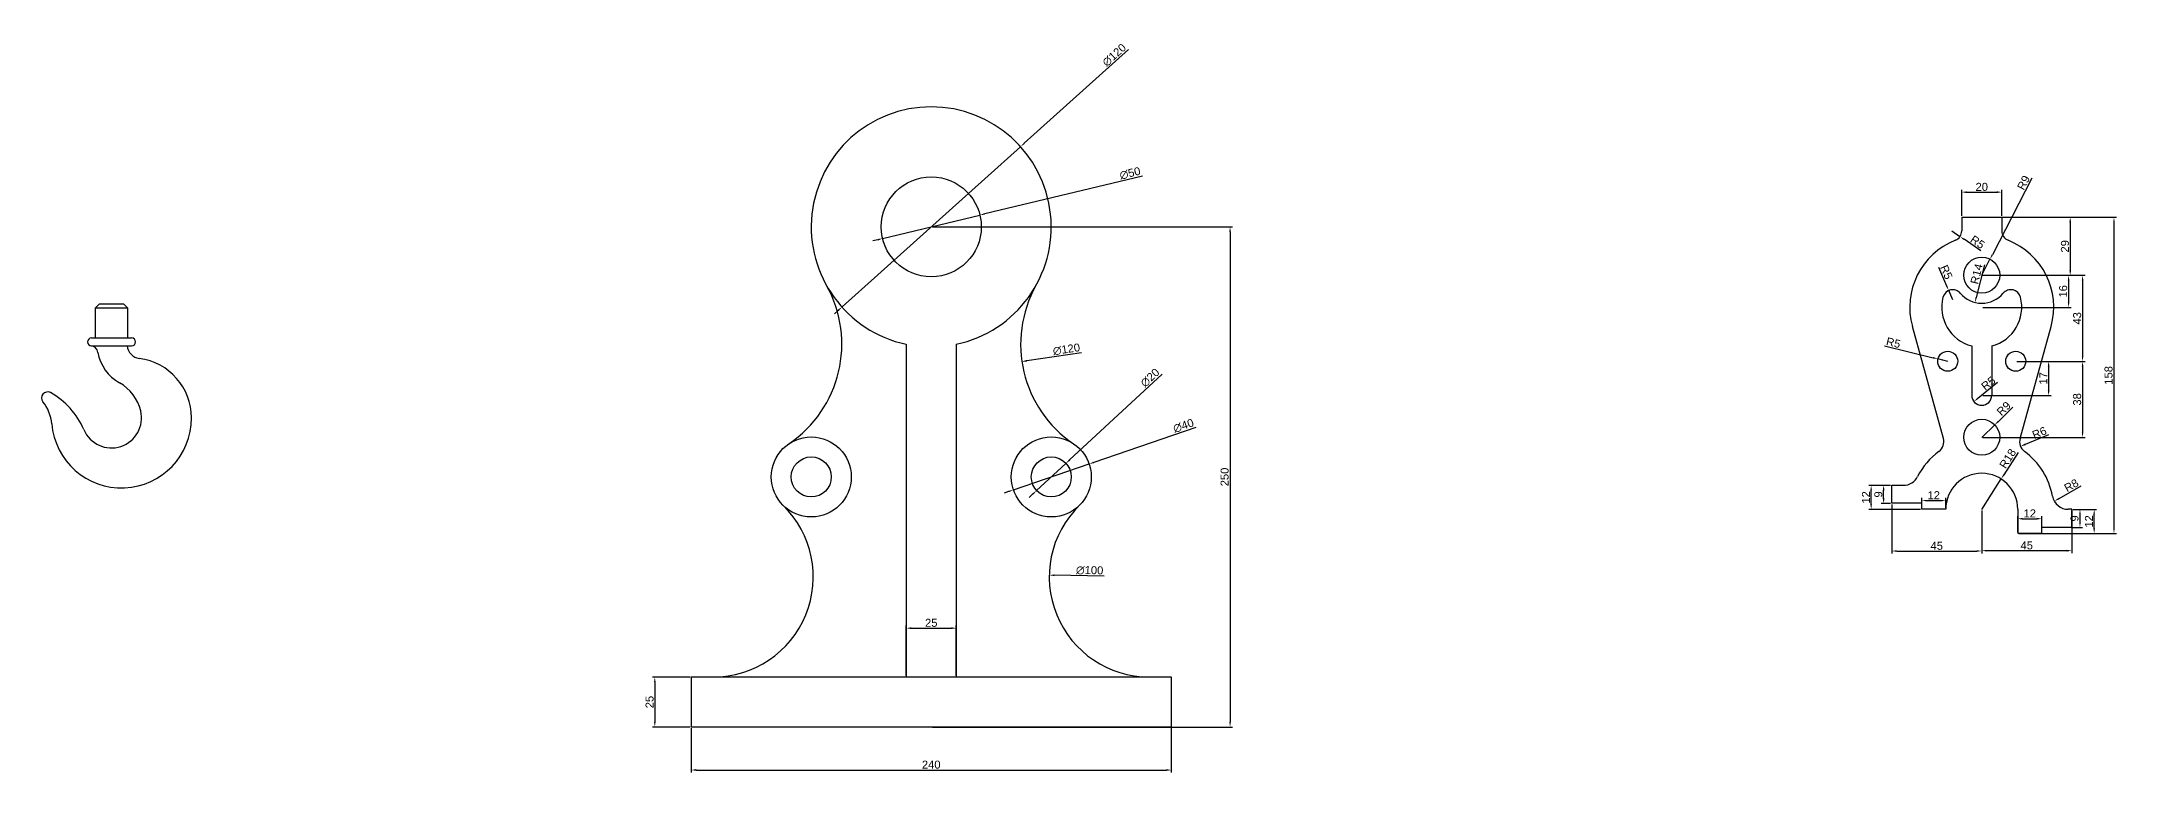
# Model space of a CAD drawing. Header units: millimetres. Extents: x 1651 to 3660, y 1944 to 2310.
# Drawn here: x 2623 to 3660, y 1944 to 2310 of the extents above; entities that cross this region are included whole.
import ezdxf

# ---------------------------------------------------------------- set-up
doc = ezdxf.new("R2010")
doc.units = ezdxf.units.MM
doc.styles.get("Standard").update_dxf_attribs({"font": 'arial.ttf'})
doc.dimstyles.new('ISO-25', dxfattribs={"dimtxt": 4, "dimasz": 2.5, "dimexe": 1.25, "dimexo": 0.625, "dimtad": 1, "dimtxsty": 'Standard', "dimcen": 2.5, "dimadec": 0, "dimazin": 0, "dimtfac": 1, "dimtmove": 0, "dimatfit": 3, "dimfxl": 1, "dimarcsym": 0})

# ---------------------------------------------------------------- blocks, each defined once
blk = doc.blocks.new('*D2')
at = {"color": 0, "lineweight": -2, "transparency": 16777216}
for p, q in [((3583.1, 2222.7), (3583.1, 2235.8)), ((3585.6, 2234.6), (3600.6, 2234.6)), ((3603.1, 2222.7), (3603.1, 2235.8))]:
    blk.add_line(p, q, dxfattribs=at)
at = {"color": 0, "transparency": 16777216}
for points in [[(3585.6, 2235), (3585.6, 2234.1), (3583.1, 2234.6)], [(3600.6, 2235), (3600.6, 2234.1), (3603.1, 2234.6)]]:
    blk.add_solid(points, dxfattribs=at)
at = {"layer": 'Defpoints', "color": 0, "transparency": 16777216}
for p in [(3603.1, 2234.6), (3583.1, 2222), (3603.1, 2222)]:
    blk.add_point(p, dxfattribs=at)
at = {"color": 0, "transparency": 16777216, "insert": (3593.1, 2237.2), "char_height": 4, "attachment_point": 5}
blk.add_mtext('20', dxfattribs=at)
blk = doc.blocks.new('*D3')
at = {"color": 0, "lineweight": -2, "transparency": 16777216}
for p, q in [((3593.7, 2222), (3638.6, 2222)), ((3637.3, 2219.5), (3637.3, 2195.5)), ((3593.7, 2193), (3638.6, 2193))]:
    blk.add_line(p, q, dxfattribs=at)
at = {"color": 0, "transparency": 16777216}
for points in [[(3636.9, 2219.5), (3637.8, 2219.5), (3637.3, 2222)], [(3636.9, 2195.5), (3637.8, 2195.5), (3637.3, 2193)]]:
    blk.add_solid(points, dxfattribs=at)
at = {"layer": 'Defpoints', "color": 0, "transparency": 16777216}
for p in [(3593.1, 2222), (3593.1, 2193), (3637.3, 2193)]:
    blk.add_point(p, dxfattribs=at)
at = {"color": 0, "transparency": 16777216, "insert": (3634.7, 2207.5), "char_height": 4, "attachment_point": 5, "rotation": 90}
blk.add_mtext('29', dxfattribs=at)
blk = doc.blocks.new('*D4')
at = {"color": 0, "lineweight": -2, "transparency": 16777216}
for p, q in [((3593.7, 2193), (3637.8, 2193)), ((3636.5, 2190.5), (3636.5, 2179.5)), ((3593.7, 2177), (3637.8, 2177))]:
    blk.add_line(p, q, dxfattribs=at)
at = {"color": 0, "transparency": 16777216}
for points in [[(3636.1, 2190.5), (3636.9, 2190.5), (3636.5, 2193)], [(3636.1, 2179.5), (3636.9, 2179.5), (3636.5, 2177)]]:
    blk.add_solid(points, dxfattribs=at)
at = {"layer": 'Defpoints', "color": 0, "transparency": 16777216}
for p in [(3593.1, 2193), (3593.1, 2177), (3636.5, 2177)]:
    blk.add_point(p, dxfattribs=at)
at = {"color": 0, "transparency": 16777216, "insert": (3633.8, 2185), "char_height": 4, "attachment_point": 5, "rotation": 90}
blk.add_mtext('16', dxfattribs=at)
blk = doc.blocks.new('*D5')
at = {"color": 0, "lineweight": -2, "transparency": 16777216}
for p, q in [((3593.7, 2193), (3644.8, 2193)), ((3643.5, 2190.5), (3643.5, 2152.5)), ((3610.7, 2150), (3644.8, 2150))]:
    blk.add_line(p, q, dxfattribs=at)
at = {"color": 0, "transparency": 16777216}
for points in [[(3643.1, 2190.5), (3643.9, 2190.5), (3643.5, 2193)], [(3643.1, 2152.5), (3643.9, 2152.5), (3643.5, 2150)]]:
    blk.add_solid(points, dxfattribs=at)
at = {"layer": 'Defpoints', "color": 0, "transparency": 16777216}
for p in [(3593.1, 2193), (3610.1, 2150), (3643.5, 2150)]:
    blk.add_point(p, dxfattribs=at)
at = {"color": 0, "transparency": 16777216, "insert": (3640.8, 2171.5), "char_height": 4, "attachment_point": 5, "rotation": 90}
blk.add_mtext('43', dxfattribs=at)
blk = doc.blocks.new('*D6')
at = {"color": 0, "lineweight": -2, "transparency": 16777216}
for p, q in [((3610.7, 2150), (3627.8, 2150)), ((3626.5, 2147.5), (3626.5, 2135.5)), ((3593.7, 2133), (3627.8, 2133))]:
    blk.add_line(p, q, dxfattribs=at)
at = {"color": 0, "transparency": 16777216}
for points in [[(3626.1, 2147.5), (3627, 2147.5), (3626.5, 2150)], [(3626.1, 2135.5), (3627, 2135.5), (3626.5, 2133)]]:
    blk.add_solid(points, dxfattribs=at)
at = {"layer": 'Defpoints', "color": 0, "transparency": 16777216}
for p in [(3610.1, 2150), (3593.1, 2133), (3626.5, 2133)]:
    blk.add_point(p, dxfattribs=at)
at = {"color": 0, "transparency": 16777216, "insert": (3623.9, 2141.5), "char_height": 4, "attachment_point": 5, "rotation": 90}
blk.add_mtext('17', dxfattribs=at)
blk = doc.blocks.new('*D7')
at = {"color": 0, "lineweight": -2, "transparency": 16777216}
for p, q in [((3610.7, 2150), (3644.8, 2150)), ((3643.5, 2147.5), (3643.5, 2114.5)), ((3593.7, 2112), (3644.8, 2112))]:
    blk.add_line(p, q, dxfattribs=at)
at = {"color": 0, "transparency": 16777216}
for points in [[(3643.1, 2147.5), (3643.9, 2147.5), (3643.5, 2150)], [(3643.1, 2114.5), (3643.9, 2114.5), (3643.5, 2112)]]:
    blk.add_solid(points, dxfattribs=at)
at = {"layer": 'Defpoints', "color": 0, "transparency": 16777216}
for p in [(3610.1, 2150), (3593.1, 2112), (3643.5, 2112)]:
    blk.add_point(p, dxfattribs=at)
at = {"color": 0, "transparency": 16777216, "insert": (3640.8, 2131), "char_height": 4, "attachment_point": 5, "rotation": 90}
blk.add_mtext('38', dxfattribs=at)
blk = doc.blocks.new('*D8')
at = {"color": 0, "lineweight": -2, "transparency": 16777216}
for p, q in [((3611.1, 2064.7), (3611.1, 2072.6)), ((3613.6, 2071.3), (3620.6, 2071.3)), ((3623.1, 2064.7), (3623.1, 2072.6))]:
    blk.add_line(p, q, dxfattribs=at)
at = {"color": 0, "transparency": 16777216}
for points in [[(3613.6, 2071.8), (3613.6, 2070.9), (3611.1, 2071.3)], [(3620.6, 2071.8), (3620.6, 2070.9), (3623.1, 2071.3)]]:
    blk.add_solid(points, dxfattribs=at)
at = {"layer": 'Defpoints', "color": 0, "transparency": 16777216}
for p in [(3623.1, 2071.3), (3611.1, 2064), (3623.1, 2064)]:
    blk.add_point(p, dxfattribs=at)
at = {"color": 0, "transparency": 16777216, "insert": (3617.1, 2074), "char_height": 4, "attachment_point": 5}
blk.add_mtext('12', dxfattribs=at)
blk = doc.blocks.new('*D9')
at = {"color": 0, "lineweight": -2, "transparency": 16777216}
for p, q in [((3563.1, 2076.7), (3563.1, 2081.7)), ((3565.6, 2080.4), (3572.6, 2080.4)), ((3575.1, 2076.7), (3575.1, 2081.7))]:
    blk.add_line(p, q, dxfattribs=at)
at = {"color": 0, "transparency": 16777216}
for points in [[(3565.6, 2080.8), (3565.6, 2080), (3563.1, 2080.4)], [(3572.6, 2080.8), (3572.6, 2080), (3575.1, 2080.4)]]:
    blk.add_solid(points, dxfattribs=at)
at = {"layer": 'Defpoints', "color": 0, "transparency": 16777216}
for p in [(3563.1, 2076), (3575.1, 2080.4), (3575.1, 2076)]:
    blk.add_point(p, dxfattribs=at)
at = {"color": 0, "transparency": 16777216, "insert": (3569.1, 2083.1), "char_height": 4, "attachment_point": 5}
blk.add_mtext('12', dxfattribs=at)
blk = doc.blocks.new('*D10')
at = {"color": 0, "lineweight": -2, "transparency": 16777216}
for p, q in [((3547.5, 2088), (3542.8, 2088)), ((3544, 2081.5), (3544, 2085.5)), ((3547.5, 2079), (3542.8, 2079))]:
    blk.add_line(p, q, dxfattribs=at)
at = {"color": 0, "transparency": 16777216}
for points in [[(3543.6, 2085.5), (3544.5, 2085.5), (3544, 2088)], [(3543.6, 2081.5), (3544.5, 2081.5), (3544, 2079)]]:
    blk.add_solid(points, dxfattribs=at)
at = {"layer": 'Defpoints', "color": 0, "transparency": 16777216}
for p in [(3544, 2088), (3548.1, 2088), (3548.1, 2079)]:
    blk.add_point(p, dxfattribs=at)
at = {"color": 0, "transparency": 16777216, "insert": (3541.4, 2083.5), "char_height": 4, "attachment_point": 5, "rotation": 90}
blk.add_mtext('9', dxfattribs=at)
blk = doc.blocks.new('*D11')
at = {"color": 0, "lineweight": -2, "transparency": 16777216}
for p, q in [((3547.5, 2088), (3536.6, 2088)), ((3537.8, 2078.5), (3537.8, 2085.5)), ((3562.5, 2076), (3536.6, 2076))]:
    blk.add_line(p, q, dxfattribs=at)
at = {"color": 0, "transparency": 16777216}
for points in [[(3537.4, 2085.5), (3538.2, 2085.5), (3537.8, 2088)], [(3537.4, 2078.5), (3538.2, 2078.5), (3537.8, 2076)]]:
    blk.add_solid(points, dxfattribs=at)
at = {"layer": 'Defpoints', "color": 0, "transparency": 16777216}
for p in [(3537.8, 2088), (3548.1, 2088), (3563.1, 2076)]:
    blk.add_point(p, dxfattribs=at)
at = {"color": 0, "transparency": 16777216, "insert": (3535.2, 2082), "char_height": 4, "attachment_point": 5, "rotation": 90}
blk.add_mtext('12', dxfattribs=at)
blk = doc.blocks.new('*D12')
at = {"color": 0, "lineweight": -2, "transparency": 16777216}
for p, q in [((3548.1, 2078.4), (3548.1, 2053.9)), ((3593.1, 2075.4), (3593.1, 2053.9)), ((3550.6, 2055.2), (3590.6, 2055.2))]:
    blk.add_line(p, q, dxfattribs=at)
at = {"color": 0, "transparency": 16777216}
for points in [[(3550.6, 2055.6), (3550.6, 2054.8), (3548.1, 2055.2)], [(3590.6, 2055.6), (3590.6, 2054.8), (3593.1, 2055.2)]]:
    blk.add_solid(points, dxfattribs=at)
at = {"layer": 'Defpoints', "color": 0, "transparency": 16777216}
for p in [(3548.1, 2079), (3593.1, 2076), (3593.1, 2055.2)]:
    blk.add_point(p, dxfattribs=at)
at = {"color": 0, "transparency": 16777216, "insert": (3570.6, 2057.8), "char_height": 4, "attachment_point": 5}
blk.add_mtext('45', dxfattribs=at)
blk = doc.blocks.new('*D13')
at = {"color": 0, "lineweight": -2, "transparency": 16777216}
for p, q in [((3593.1, 2075.4), (3593.1, 2054.1)), ((3638.1, 2075.4), (3638.1, 2054.1)), ((3595.6, 2055.4), (3635.6, 2055.4))]:
    blk.add_line(p, q, dxfattribs=at)
at = {"color": 0, "transparency": 16777216}
for points in [[(3595.6, 2055.8), (3595.6, 2054.9), (3593.1, 2055.4)], [(3635.6, 2055.8), (3635.6, 2054.9), (3638.1, 2055.4)]]:
    blk.add_solid(points, dxfattribs=at)
at = {"layer": 'Defpoints', "color": 0, "transparency": 16777216}
for p in [(3593.1, 2076), (3638.1, 2076), (3638.1, 2055.4)]:
    blk.add_point(p, dxfattribs=at)
at = {"color": 0, "transparency": 16777216, "insert": (3615.6, 2058), "char_height": 4, "attachment_point": 5}
blk.add_mtext('45', dxfattribs=at)
blk = doc.blocks.new('*D14')
at = {"color": 0, "lineweight": -2, "transparency": 16777216}
for p, q in [((3638.7, 2076), (3643.5, 2076)), ((3638.7, 2067), (3643.5, 2067)), ((3642.2, 2073.5), (3642.2, 2069.5))]:
    blk.add_line(p, q, dxfattribs=at)
at = {"color": 0, "transparency": 16777216}
for points in [[(3641.8, 2073.5), (3642.6, 2073.5), (3642.2, 2076)], [(3641.8, 2069.5), (3642.6, 2069.5), (3642.2, 2067)]]:
    blk.add_solid(points, dxfattribs=at)
at = {"layer": 'Defpoints', "color": 0, "transparency": 16777216}
for p in [(3638.1, 2076), (3638.1, 2067), (3642.2, 2067)]:
    blk.add_point(p, dxfattribs=at)
at = {"color": 0, "transparency": 16777216, "insert": (3639.5, 2071.5), "char_height": 4, "attachment_point": 5, "rotation": 90}
blk.add_mtext('9', dxfattribs=at)
blk = doc.blocks.new('*D15')
at = {"color": 0, "lineweight": -2, "transparency": 16777216}
for p, q in [((3638.7, 2076), (3650.5, 2076)), ((3649.3, 2066.5), (3649.3, 2073.5)), ((3623.7, 2064), (3650.5, 2064))]:
    blk.add_line(p, q, dxfattribs=at)
at = {"color": 0, "transparency": 16777216}
for points in [[(3648.9, 2073.5), (3649.7, 2073.5), (3649.3, 2076)], [(3648.9, 2066.5), (3649.7, 2066.5), (3649.3, 2064)]]:
    blk.add_solid(points, dxfattribs=at)
at = {"layer": 'Defpoints', "color": 0, "transparency": 16777216}
for p in [(3638.1, 2076), (3649.3, 2076), (3623.1, 2064)]:
    blk.add_point(p, dxfattribs=at)
at = {"color": 0, "transparency": 16777216, "insert": (3646.7, 2070), "char_height": 4, "attachment_point": 5, "rotation": 90}
blk.add_mtext('12', dxfattribs=at)
blk = doc.blocks.new('*D16')
at = {"color": 0, "lineweight": -2, "transparency": 16777216}
for p, q in [((3603.7, 2222), (3660.5, 2222)), ((3659.2, 2219.5), (3659.2, 2066.5)), ((3611.7, 2064), (3660.5, 2064))]:
    blk.add_line(p, q, dxfattribs=at)
at = {"color": 0, "transparency": 16777216}
for points in [[(3658.8, 2219.5), (3659.6, 2219.5), (3659.2, 2222)], [(3658.8, 2066.5), (3659.6, 2066.5), (3659.2, 2064)]]:
    blk.add_solid(points, dxfattribs=at)
at = {"layer": 'Defpoints', "color": 0, "transparency": 16777216}
for p in [(3603.1, 2222), (3611.1, 2064), (3659.2, 2064)]:
    blk.add_point(p, dxfattribs=at)
at = {"color": 0, "transparency": 16777216, "insert": (3656.5, 2143), "char_height": 4, "attachment_point": 5, "rotation": 90}
blk.add_mtext('158', dxfattribs=at)
blk = doc.blocks.new('*D17')
at = {"color": 0, "lineweight": -2, "transparency": 16777216}
for p, q in [((3618.2, 2241.5), (3598.4, 2203.3)), ((3593.1, 2193), (3597.2, 2201))]:
    blk.add_line(p, q, dxfattribs=at)
at = {"color": 0, "transparency": 16777216}
blk.add_solid([(3598, 2203.4), (3598.7, 2203.1), (3597.2, 2201)], dxfattribs=at)
at = {"layer": 'Defpoints', "color": 0, "transparency": 16777216}
for p in [(3597.2, 2201), (3593.1, 2193)]:
    blk.add_point(p, dxfattribs=at)
at = {"color": 0, "transparency": 16777216, "insert": (3614, 2239.3), "char_height": 4, "attachment_point": 5, "rotation": 62.6309}
blk.add_mtext('R9', dxfattribs=at)
blk = doc.blocks.new('*D19')
at = {"color": 0, "lineweight": -2, "transparency": 16777216}
for p, q in [((3544.5, 2157.7), (3568.8, 2151.8)), ((3576.1, 2150), (3571.2, 2151.2))]:
    blk.add_line(p, q, dxfattribs=at)
at = {"color": 0, "transparency": 16777216}
blk.add_solid([(3568.9, 2152.2), (3568.7, 2151.4), (3571.2, 2151.2)], dxfattribs=at)
at = {"layer": 'Defpoints', "color": 0, "transparency": 16777216}
for p in [(3571.2, 2151.2), (3576.1, 2150)]:
    blk.add_point(p, dxfattribs=at)
at = {"color": 0, "transparency": 16777216, "insert": (3548.9, 2159.3), "char_height": 4, "attachment_point": 5, "rotation": 346.4195}
blk.add_mtext('R5', dxfattribs=at)
blk = doc.blocks.new('*D20')
at = {"color": 0, "lineweight": -2, "transparency": 16777216}
for p, q in [((3571.4, 2197), (3575.5, 2187.7)), ((3578.6, 2180.8), (3576.6, 2185.4))]:
    blk.add_line(p, q, dxfattribs=at)
at = {"color": 0, "transparency": 16777216}
blk.add_solid([(3575.9, 2187.8), (3575.2, 2187.5), (3576.6, 2185.4)], dxfattribs=at)
at = {"layer": 'Defpoints', "color": 0, "transparency": 16777216}
for p in [(3576.6, 2185.4), (3578.6, 2180.8)]:
    blk.add_point(p, dxfattribs=at)
at = {"color": 0, "transparency": 16777216, "insert": (3575.4, 2194.6), "char_height": 4, "attachment_point": 5, "rotation": 293.7103}
blk.add_mtext('R5', dxfattribs=at)
blk = doc.blocks.new('*D21')
at = {"color": 0, "lineweight": -2, "transparency": 16777216}
blk.add_line((3594.4, 2198.3), (3590.3, 2181.9), dxfattribs=at)
at = {"color": 0, "transparency": 16777216}
blk.add_solid([(3589.9, 2182), (3590.7, 2181.8), (3589.7, 2179.5)], dxfattribs=at)
at = {"layer": 'Defpoints', "color": 0, "transparency": 16777216}
for p in [(3593.1, 2193), (3589.7, 2179.5)]:
    blk.add_point(p, dxfattribs=at)
at = {"color": 0, "transparency": 16777216, "insert": (3590.5, 2193.7), "char_height": 4, "attachment_point": 5, "rotation": 76.082}
blk.add_mtext('R14', dxfattribs=at)
blk = doc.blocks.new('*D22')
at = {"color": 0, "lineweight": -2, "transparency": 16777216}
blk.add_line((3601, 2139.4), (3591.1, 2131.5), dxfattribs=at)
at = {"color": 0, "transparency": 16777216}
blk.add_solid([(3590.9, 2131.8), (3591.4, 2131.2), (3589.2, 2129.9)], dxfattribs=at)
at = {"layer": 'Defpoints', "color": 0, "transparency": 16777216}
for p in [(3589.2, 2129.9), (3593.1, 2133)]:
    blk.add_point(p, dxfattribs=at)
at = {"color": 0, "transparency": 16777216, "insert": (3596.4, 2139), "char_height": 4, "attachment_point": 5, "rotation": 38.5257}
blk.add_mtext('R5', dxfattribs=at)
blk = doc.blocks.new('*D23')
at = {"color": 0, "lineweight": -2, "transparency": 16777216}
for p, q in [((3608.7, 2127.1), (3601.4, 2120)), ((3593.1, 2112), (3599.6, 2118.3))]:
    blk.add_line(p, q, dxfattribs=at)
at = {"color": 0, "transparency": 16777216}
blk.add_solid([(3601.1, 2120.3), (3601.7, 2119.7), (3599.6, 2118.3)], dxfattribs=at)
at = {"layer": 'Defpoints', "color": 0, "transparency": 16777216}
for p in [(3599.6, 2118.3), (3593.1, 2112)]:
    blk.add_point(p, dxfattribs=at)
at = {"color": 0, "transparency": 16777216, "insert": (3604.1, 2126.4), "char_height": 4, "attachment_point": 5, "rotation": 43.9516}
blk.add_mtext('R9', dxfattribs=at)
blk = doc.blocks.new('*D24')
at = {"color": 0, "lineweight": -2, "transparency": 16777216}
for p, q in [((3611.3, 2104.5), (3604.1, 2093.3)), ((3593.1, 2076), (3602.8, 2091.2))]:
    blk.add_line(p, q, dxfattribs=at)
at = {"color": 0, "transparency": 16777216}
blk.add_solid([(3603.8, 2093.5), (3604.5, 2093.1), (3602.8, 2091.2)], dxfattribs=at)
at = {"layer": 'Defpoints', "color": 0, "transparency": 16777216}
for p in [(3602.8, 2091.2), (3593.1, 2076)]:
    blk.add_point(p, dxfattribs=at)
at = {"color": 0, "transparency": 16777216, "insert": (3606.1, 2101.4), "char_height": 4, "attachment_point": 5, "rotation": 57.3953}
blk.add_mtext('R18', dxfattribs=at)
blk = doc.blocks.new('*D25')
at = {"color": 0, "lineweight": -2, "transparency": 16777216}
blk.add_line((3642.6, 2087.6), (3631.6, 2081.3), dxfattribs=at)
at = {"color": 0, "transparency": 16777216}
blk.add_solid([(3631.4, 2081.7), (3631.8, 2081), (3629.4, 2080.1)], dxfattribs=at)
at = {"layer": 'Defpoints', "color": 0, "transparency": 16777216}
for p in [(3629.4, 2080.1), (3636.4, 2084)]:
    blk.add_point(p, dxfattribs=at)
at = {"color": 0, "transparency": 16777216, "insert": (3637.9, 2088), "char_height": 4, "attachment_point": 5, "rotation": 29.5285}
blk.add_mtext('R8', dxfattribs=at)
blk = doc.blocks.new('*D26')
at = {"color": 0, "lineweight": -2, "transparency": 16777216}
blk.add_line((3626.5, 2113.3), (3614.8, 2108.5), dxfattribs=at)
at = {"color": 0, "transparency": 16777216}
blk.add_solid([(3614.6, 2108.9), (3615, 2108.1), (3612.5, 2107.5)], dxfattribs=at)
at = {"layer": 'Defpoints', "color": 0, "transparency": 16777216}
for p in [(3612.5, 2107.5), (3618, 2109.8)]:
    blk.add_point(p, dxfattribs=at)
at = {"color": 0, "transparency": 16777216, "insert": (3621.9, 2114.3), "char_height": 4, "attachment_point": 5, "rotation": 22.5874}
blk.add_mtext('R6', dxfattribs=at)
blk = doc.blocks.new('*D27')
at = {"color": 0, "lineweight": -2, "transparency": 16777216}
for p, q in [((3578.1, 2215.2), (3582.2, 2212.4)), ((3592.7, 2205.2), (3584.3, 2211))]:
    blk.add_line(p, q, dxfattribs=at)
at = {"color": 0, "transparency": 16777216}
blk.add_solid([(3584.5, 2211.3), (3584, 2210.6), (3582.2, 2212.4)], dxfattribs=at)
at = {"layer": 'Defpoints', "color": 0, "transparency": 16777216}
for p in [(3578.1, 2215.2), (3582.2, 2212.4)]:
    blk.add_point(p, dxfattribs=at)
at = {"color": 0, "transparency": 16777216, "insert": (3591, 2209.6), "char_height": 4, "attachment_point": 5, "rotation": 325.7301}
blk.add_mtext('R5', dxfattribs=at)
blk = doc.blocks.new('*D28')
at = {"color": 0, "lineweight": -2, "transparency": 16777216}
for p, q in [((3166.6, 2305.8), (3114.4, 2259)), ((3023.3, 2177.2), (3112.6, 2257.3)), ((3021.4, 2175.5), (3019.5, 2173.8))]:
    blk.add_line(p, q, dxfattribs=at)
at = {"color": 0, "transparency": 16777216}
for points in [[(3114.2, 2259.3), (3114.7, 2258.7), (3112.6, 2257.3)], [(3021.1, 2175.8), (3021.7, 2175.2), (3023.3, 2177.2)]]:
    blk.add_solid(points, dxfattribs=at)
at = {"layer": 'Defpoints', "color": 0, "transparency": 16777216}
for p in [(3112.6, 2257.3), (3023.3, 2177.2)]:
    blk.add_point(p, dxfattribs=at)
at = {"color": 0, "transparency": 16777216, "insert": (3159.4, 2303.1), "char_height": 4, "attachment_point": 5, "rotation": 41.9001}
blk.add_mtext('∅120', dxfattribs=at)
blk = doc.blocks.new('*D29')
at = {"color": 0, "lineweight": -2, "transparency": 16777216}
for p, q in [((3173.5, 2242.6), (3094.7, 2223.7)), ((3043.6, 2211.4), (3092.2, 2223.1)), ((3041.2, 2210.8), (3038.7, 2210.2))]:
    blk.add_line(p, q, dxfattribs=at)
at = {"color": 0, "transparency": 16777216}
for points in [[(3094.6, 2224.1), (3094.7, 2223.3), (3092.2, 2223.1)], [(3041.1, 2211.2), (3041.3, 2210.4), (3043.6, 2211.4)]]:
    blk.add_solid(points, dxfattribs=at)
at = {"layer": 'Defpoints', "color": 0, "transparency": 16777216}
for p in [(3092.2, 2223.1), (3043.6, 2211.4)]:
    blk.add_point(p, dxfattribs=at)
at = {"color": 0, "transparency": 16777216, "insert": (3167.3, 2244), "char_height": 4, "attachment_point": 5, "rotation": 13.5172}
blk.add_mtext('∅50', dxfattribs=at)
blk = doc.blocks.new('*D30')
at = {"color": 0, "lineweight": -2, "transparency": 16777216}
for p, q in [((3183.3, 2143.6), (3137.1, 2100.7)), ((3120.6, 2085.4), (3135.2, 2099)), ((3118.7, 2083.7), (3116.9, 2082))]:
    blk.add_line(p, q, dxfattribs=at)
at = {"color": 0, "transparency": 16777216}
for points in [[(3136.8, 2101), (3137.4, 2100.4), (3135.2, 2099)], [(3118.5, 2084), (3119, 2083.4), (3120.6, 2085.4)]]:
    blk.add_solid(points, dxfattribs=at)
at = {"layer": 'Defpoints', "color": 0, "transparency": 16777216}
for p in [(3135.2, 2099), (3120.6, 2085.4)]:
    blk.add_point(p, dxfattribs=at)
at = {"color": 0, "transparency": 16777216, "insert": (3177.3, 2141.8), "char_height": 4, "attachment_point": 5, "rotation": 42.8402}
blk.add_mtext('∅20', dxfattribs=at)
blk = doc.blocks.new('*D31')
at = {"color": 0, "lineweight": -2, "transparency": 16777216}
for p, q in [((3200.2, 2117), (3149.2, 2099.5)), ((3109, 2085.8), (3146.8, 2098.7)), ((3106.6, 2084.9), (3104.3, 2084.1))]:
    blk.add_line(p, q, dxfattribs=at)
at = {"color": 0, "transparency": 16777216}
for points in [[(3149.1, 2099.9), (3149.3, 2099.1), (3146.8, 2098.7)], [(3106.5, 2085.3), (3106.8, 2084.6), (3109, 2085.8)]]:
    blk.add_solid(points, dxfattribs=at)
at = {"layer": 'Defpoints', "color": 0, "transparency": 16777216}
for p in [(3146.8, 2098.7), (3109, 2085.8)]:
    blk.add_point(p, dxfattribs=at)
at = {"color": 0, "transparency": 16777216, "insert": (3194, 2117.8), "char_height": 4, "attachment_point": 5, "rotation": 18.8992}
blk.add_mtext('∅40', dxfattribs=at)
blk = doc.blocks.new('*D32')
at = {"color": 0, "lineweight": -2, "transparency": 16777216}
blk.add_line((3154.3, 2042.6), (3129.4, 2043.1), dxfattribs=at)
at = {"color": 0, "transparency": 16777216}
blk.add_solid([(3129.4, 2043.5), (3129.4, 2042.7), (3126.9, 2043.1)], dxfattribs=at)
at = {"layer": 'Defpoints', "color": 0, "transparency": 16777216}
for p in [(3126.9, 2043.1), (3226.9, 2041.3)]:
    blk.add_point(p, dxfattribs=at)
at = {"color": 0, "transparency": 16777216, "insert": (3147.1, 2045.5), "char_height": 4, "attachment_point": 5, "rotation": 358.975}
blk.add_mtext('∅100', dxfattribs=at)
blk = doc.blocks.new('*D33')
at = {"color": 0, "lineweight": -2, "transparency": 16777216}
blk.add_line((3143, 2154.3), (3115.7, 2150.3), dxfattribs=at)
at = {"color": 0, "transparency": 16777216}
blk.add_solid([(3115.6, 2150.7), (3115.8, 2149.9), (3113.2, 2149.9)], dxfattribs=at)
at = {"layer": 'Defpoints', "color": 0, "transparency": 16777216}
for p in [(3232, 2167.3), (3113.2, 2149.9)]:
    blk.add_point(p, dxfattribs=at)
at = {"color": 0, "transparency": 16777216, "insert": (3135.5, 2156), "char_height": 4, "attachment_point": 5, "rotation": 8.3039}
blk.add_mtext('∅120', dxfattribs=at)
blk = doc.blocks.new('*D34')
at = {"color": 0, "lineweight": -2, "transparency": 16777216}
for p, q in [((3055.4, 1992.9), (3055.4, 2017.9)), ((3057.9, 2016.6), (3077.9, 2016.6)), ((3080.4, 1992.9), (3080.4, 2017.9))]:
    blk.add_line(p, q, dxfattribs=at)
at = {"color": 0, "transparency": 16777216}
for points in [[(3057.9, 2017.1), (3057.9, 2016.2), (3055.4, 2016.6)], [(3077.9, 2017.1), (3077.9, 2016.2), (3080.4, 2016.6)]]:
    blk.add_solid(points, dxfattribs=at)
at = {"layer": 'Defpoints', "color": 0, "transparency": 16777216}
for p in [(3080.4, 2016.6), (3055.4, 1992.2), (3080.4, 1992.2)]:
    blk.add_point(p, dxfattribs=at)
at = {"color": 0, "transparency": 16777216, "insert": (3067.9, 2019.3), "char_height": 4, "attachment_point": 5}
blk.add_mtext('25', dxfattribs=at)
blk = doc.blocks.new('*D35')
at = {"color": 0, "lineweight": -2, "transparency": 16777216}
for p, q in [((2947.9, 1966.6), (2947.9, 1944.5)), ((3187.9, 1966.6), (3187.9, 1944.5)), ((2950.4, 1945.7), (3185.4, 1945.7))]:
    blk.add_line(p, q, dxfattribs=at)
at = {"color": 0, "transparency": 16777216}
for points in [[(2950.4, 1946.2), (2950.4, 1945.3), (2947.9, 1945.7)], [(3185.4, 1946.2), (3185.4, 1945.3), (3187.9, 1945.7)]]:
    blk.add_solid(points, dxfattribs=at)
at = {"layer": 'Defpoints', "color": 0, "transparency": 16777216}
for p in [(2947.9, 1967.2), (3187.9, 1967.2), (3187.9, 1945.7)]:
    blk.add_point(p, dxfattribs=at)
at = {"color": 0, "transparency": 16777216, "insert": (3067.9, 1948.4), "char_height": 4, "attachment_point": 5}
blk.add_mtext('240', dxfattribs=at)
blk = doc.blocks.new('*D36')
at = {"color": 0, "lineweight": -2, "transparency": 16777216}
for p, q in [((3068.5, 2217.2), (3218.5, 2217.2)), ((3217.3, 2214.7), (3217.3, 1969.7)), ((3068.5, 1967.2), (3218.5, 1967.2))]:
    blk.add_line(p, q, dxfattribs=at)
at = {"color": 0, "transparency": 16777216}
for points in [[(3216.9, 2214.7), (3217.7, 2214.7), (3217.3, 2217.2)], [(3216.9, 1969.7), (3217.7, 1969.7), (3217.3, 1967.2)]]:
    blk.add_solid(points, dxfattribs=at)
at = {"layer": 'Defpoints', "color": 0, "transparency": 16777216}
for p in [(3067.9, 2217.2), (3067.9, 1967.2), (3217.3, 1967.2)]:
    blk.add_point(p, dxfattribs=at)
at = {"color": 0, "transparency": 16777216, "insert": (3214.6, 2092.2), "char_height": 4, "attachment_point": 5, "rotation": 90}
blk.add_mtext('250', dxfattribs=at)
blk = doc.blocks.new('*D37')
at = {"color": 0, "lineweight": -2, "transparency": 16777216}
for p, q in [((2947.3, 1992.2), (2928.5, 1992.2)), ((2929.7, 1989.7), (2929.7, 1969.7)), ((2947.3, 1967.2), (2928.5, 1967.2))]:
    blk.add_line(p, q, dxfattribs=at)
at = {"color": 0, "transparency": 16777216}
for points in [[(2929.3, 1989.7), (2930.1, 1989.7), (2929.7, 1992.2)], [(2929.3, 1969.7), (2930.1, 1969.7), (2929.7, 1967.2)]]:
    blk.add_solid(points, dxfattribs=at)
at = {"layer": 'Defpoints', "color": 0, "transparency": 16777216}
for p in [(2947.9, 1992.2), (2929.7, 1967.2), (2947.9, 1967.2)]:
    blk.add_point(p, dxfattribs=at)
at = {"color": 0, "transparency": 16777216, "insert": (2927.1, 1979.7), "char_height": 4, "attachment_point": 5, "rotation": 90}
blk.add_mtext('25', dxfattribs=at)

msp = doc.modelspace()

# ---------------------------------------------------------------- linework, layer by layer
for p, q in [((3583.086, 2222.043), (3603.086, 2222.043)), ((3583.086, 2222.043), (3583.086, 2215.201)), ((3603.086, 2222.043), (3603.086, 2215.201)), ((2650.082, 2176.727), (2652.082, 2178.727)), ((2652.082, 2178.727), (2664.082, 2178.727)), ((2666.082, 2176.727), (2664.082, 2178.727)), ((2650.082, 2161.727), (2650.082, 2176.727)), ((2650.082, 2176.727), (2666.082, 2176.727)), ((2650.082, 2176.727), (2650.082, 2176.727)), ((2666.082, 2176.727), (2666.082, 2161.727)), ((2666.082, 2176.727), (2666.082, 2176.727)), ((2648.082, 2161.727), (2668.082, 2161.727)), ((3055.413, 2158.549), (3055.413, 2086.334)), ((3080.413, 2158.549), (3080.413, 2086.334)), ((3573.918, 2111.432), (3558.395, 2167.425)), ((3612.254, 2111.432), (3627.777, 2167.425)), ((2648.082, 2157.727), (2668.082, 2157.727)), ((3588.086, 2157.678), (3588.086, 2133.043)), ((3598.086, 2157.678), (3598.086, 2133.043)), ((3055.413, 2086.334), (3055.413, 1992.233)), ((3080.413, 2086.334), (3080.413, 1992.233)), ((3548.086, 2079.043), (3548.086, 2088.043)), ((3548.086, 2088.043), (3553.894, 2088.043)), ((3563.086, 2079.043), (3548.086, 2079.043)), ((3563.086, 2076.043), (3563.086, 2079.043)), ((3575.086, 2076.043), (3563.086, 2076.043)), ((3611.086, 2076.043), (3611.086, 2064.043)), ((3638.086, 2076.043), (3636.353, 2076.043)), ((3638.086, 2067.043), (3638.086, 2076.043)), ((3623.086, 2064.043), (3623.086, 2067.043)), ((3623.086, 2067.043), (3638.086, 2067.043)), ((3611.086, 2064.043), (3623.086, 2064.043)), ((2947.913, 1992.233), (3187.913, 1992.233)), ((2947.913, 1992.233), (2947.913, 1967.233)), ((3187.913, 1992.233), (3187.913, 1967.233)), ((2947.913, 1967.233), (3187.913, 1967.233))]:
    msp.add_line(p, q)
for centre, radius in [((3067.913, 2217.233), 25), ((3593.086, 2193.043), 9), ((3576.086, 2150.043), 5), ((3610.086, 2150.043), 5), ((3593.086, 2112.043), 9), ((3007.913, 2092.233), 20), ((3127.913, 2092.233), 20), ((3007.913, 2092.233), 10), ((3127.913, 2092.233), 10)]:
    msp.add_circle(centre, radius)
for centre, radius, start, end in [((3067.913, 2217.233), 60, 282.024699, 257.975301), ((3593.086, 2177.043), 36, 111.460128, 195.495638), ((3578.086, 2215.201), 5, 291.460128, 0), ((3608.086, 2215.201), 5, 180, 248.539872), ((3593.086, 2177.043), 36, 344.504362, 68.539872), ((2963.221, 2158.585), 60, 303.962578, 29.257246), ((3172.605, 2158.585), 60, 150.742754, 236.037422), ((3593.086, 2177.043), 20, 165.522488, 255.522488), ((3578.562, 2180.793), 5, 40.145948, 165.522488), ((3593.086, 2193.043), 14, 220.145948, 319.854052), ((3593.086, 2177.043), 20, 284.477512, 14.477512), ((3607.61, 2180.793), 5, 14.477512, 139.854052), ((2648.082, 2159.727), 2, 90, 270), ((2668.082, 2159.727), 2, 270, 90), ((2647.323, 2153.775), 4, 10.271057, 82.726912), ((2672.906, 2158.411), 22, 190.271057, 240.553369), ((2672.906, 2158.411), 7, 185.609295, 262.508911), ((2668.082, 2121.727), 30, 0, 82.508911), ((2651.275, 2120.095), 22, 13.478854, 60.553369), ((2626.082, 2131.727), 3, 61.342286, 219.248874), ((2608.271, 2117.175), 20, 4.747304, 39.248874), ((2609.297, 2101.014), 38, 23.004419, 61.342286), ((3593.086, 2133.043), 5, 180, 0), ((2663.082, 2121.727), 35, 184.747304, 0), ((2658.082, 2121.727), 15, 203.004419, 13.478854), ((3568.136, 2109.829), 6, 306.444328, 15.495638), ((3618.036, 2109.829), 6, 164.504362, 233.555672), ((3593.086, 2076.043), 36, 126.444328, 152.964308), ((3593.086, 2076.043), 36, 10.475682, 53.555672), ((3553.894, 2096.043), 8, 270, 332.964308), ((3593.086, 2076.043), 18, 0, 180), ((2958.923, 2042.233), 50, 270, 45.584691), ((3176.903, 2042.233), 50, 134.415309, 270), ((3636.353, 2084.043), 8, 190.475682, 270)]:
    msp.add_arc(centre, radius, start, end)

# ---------------------------------------------------------------- dimensions: what is measured, and where the dimension line sits
for p1, p2, picture, middle in [((3023.254, 2177.163), (3112.572, 2257.303), '*D28', (3161.271, 2300.999)), ((3043.605, 2211.389), (3092.22, 2223.076), '*D29', (3167.994, 2241.292)), ((3231.976, 2167.25), (3113.234, 2149.919), '*D33', (3135.875, 2153.224)), ((3120.58, 2085.433), (3135.245, 2099.032), '*D30', (3179.198, 2139.79)), ((3108.991, 2085.754), (3146.835, 2098.711), '*D31', (3194.884, 2115.161)), ((3226.895, 2041.338), (3126.911, 2043.127), '*D32', (3147.08, 2042.766))]:
    dim = msp.add_diameter_dim_2p(p1=p1, p2=p2, dimstyle='ISO-25')
    dim.commit()
    dim.dimension.update_dxf_attribs({"geometry": picture, "text_midpoint": middle, "dimtype": 163})
for center, mpoint, picture, middle in [((3593.086, 2193.043), (3597.224, 2201.036), '*D17', (3616.419, 2238.116)), ((3593.086, 2193.043), (3589.719, 2179.454), '*D21', (3593.08, 2193.018)), ((3576.086, 2150.043), (3571.226, 2151.217), '*D19', (3548.274, 2156.762)), ((3593.086, 2133.043), (3589.174, 2129.929), '*D22', (3598.011, 2136.964)), ((3618.036, 2109.829), (3612.496, 2107.525), '*D26', (3622.898, 2111.852)), ((3636.353, 2084.043), (3629.392, 2080.1), '*D25', (3639.203, 2085.658))]:
    dim = msp.add_radius_dim(center=center, mpoint=mpoint, dimstyle='ISO-25')
    dim.commit()
    dim.dimension.update_dxf_attribs({"geometry": picture, "text_midpoint": middle, "dimtype": 164})
for base, p1, p2, picture, middle in [((3603.086, 2234.561), (3583.086, 2222.043), (3603.086, 2222.043), '*D2', (3593.086, 2237.228)), ((3575.086, 2080.427), (3563.086, 2076.043), (3575.086, 2076.043), '*D9', (3569.086, 2083.06)), ((3593.086, 2055.188), (3548.086, 2079.043), (3593.086, 2076.043), '*D12', (3570.586, 2057.847)), ((3638.086, 2055.356), (3593.086, 2076.043), (3638.086, 2076.043), '*D13', (3615.586, 2058.015)), ((3623.086, 2071.341), (3611.086, 2064.043), (3623.086, 2064.043), '*D8', (3617.086, 2073.974)), ((3080.413, 2016.644), (3055.413, 1992.233), (3080.413, 1992.233), '*D34', (3067.913, 2019.312)), ((3187.913, 1945.742), (2947.913, 1967.233), (3187.913, 1967.233), '*D35', (3067.913, 1948.41))]:
    dim = msp.add_linear_dim(base=base, p1=p1, p2=p2, dimstyle='ISO-25')
    dim.commit()
    dim.dimension.update_dxf_attribs({"geometry": picture, "text_midpoint": middle})
for base, p1, p2, picture, middle in [((3637.349, 2193.043), (3593.086, 2222.043), (3593.086, 2193.043), '*D3', (3634.681, 2207.543)), ((3659.213, 2064.043), (3603.086, 2222.043), (3611.086, 2064.043), '*D16', (3656.546, 2143.043)), ((3217.292, 1967.233), (3067.913, 2217.233), (3067.913, 1967.233), '*D36', (3214.625, 2092.233)), ((3636.517, 2177.043), (3593.086, 2193.043), (3593.086, 2177.043), '*D4', (3633.85, 2185.043)), ((3643.505, 2150.043), (3593.086, 2193.043), (3610.086, 2150.043), '*D5', (3640.837, 2171.543)), ((3626.533, 2133.043), (3610.086, 2150.043), (3593.086, 2133.043), '*D6', (3623.9, 2141.543)), ((3643.505, 2112.043), (3610.086, 2150.043), (3593.086, 2112.043), '*D7', (3640.837, 2131.043)), ((3537.808, 2088.043), (3563.086, 2076.043), (3548.086, 2088.043), '*D11', (3535.175, 2082.043)), ((3544.039, 2088.043), (3548.086, 2079.043), (3548.086, 2088.043), '*D10', (3541.372, 2083.543)), ((3649.289, 2076.043), (3623.086, 2064.043), (3638.086, 2076.043), '*D15', (3646.656, 2070.043)), ((3642.217, 2067.043), (3638.086, 2076.043), (3638.086, 2067.043), '*D14', (3639.549, 2071.543)), ((2929.72, 1967.233), (2947.913, 1992.233), (2947.913, 1967.233), '*D37', (2927.052, 1979.733))]:
    dim = msp.add_linear_dim(base=base, p1=p1, p2=p2, angle=90, dimstyle='ISO-25')
    dim.commit()
    dim.dimension.update_dxf_attribs({"geometry": picture, "text_midpoint": middle})
for center, mpoint, picture, middle in [((3578.086, 2215.201), (3582.218, 2212.385), '*D27', (3591.041, 2209.591)), ((3578.562, 2180.793), (3576.552, 2185.371), '*D20', (3575.422, 2194.557)), ((3593.086, 2112.043), (3599.565, 2118.29), '*D23', (3604.088, 2126.355)), ((3593.086, 2076.043), (3602.785, 2091.206), '*D24', (3606.146, 2101.412))]:
    dim = msp.add_radius_dim(center=center, mpoint=mpoint, dimstyle='ISO-25')
    dim.commit()
    dim.dimension.update_dxf_attribs({"geometry": picture, "text_midpoint": middle})

doc.saveas('drawing.dxf')
